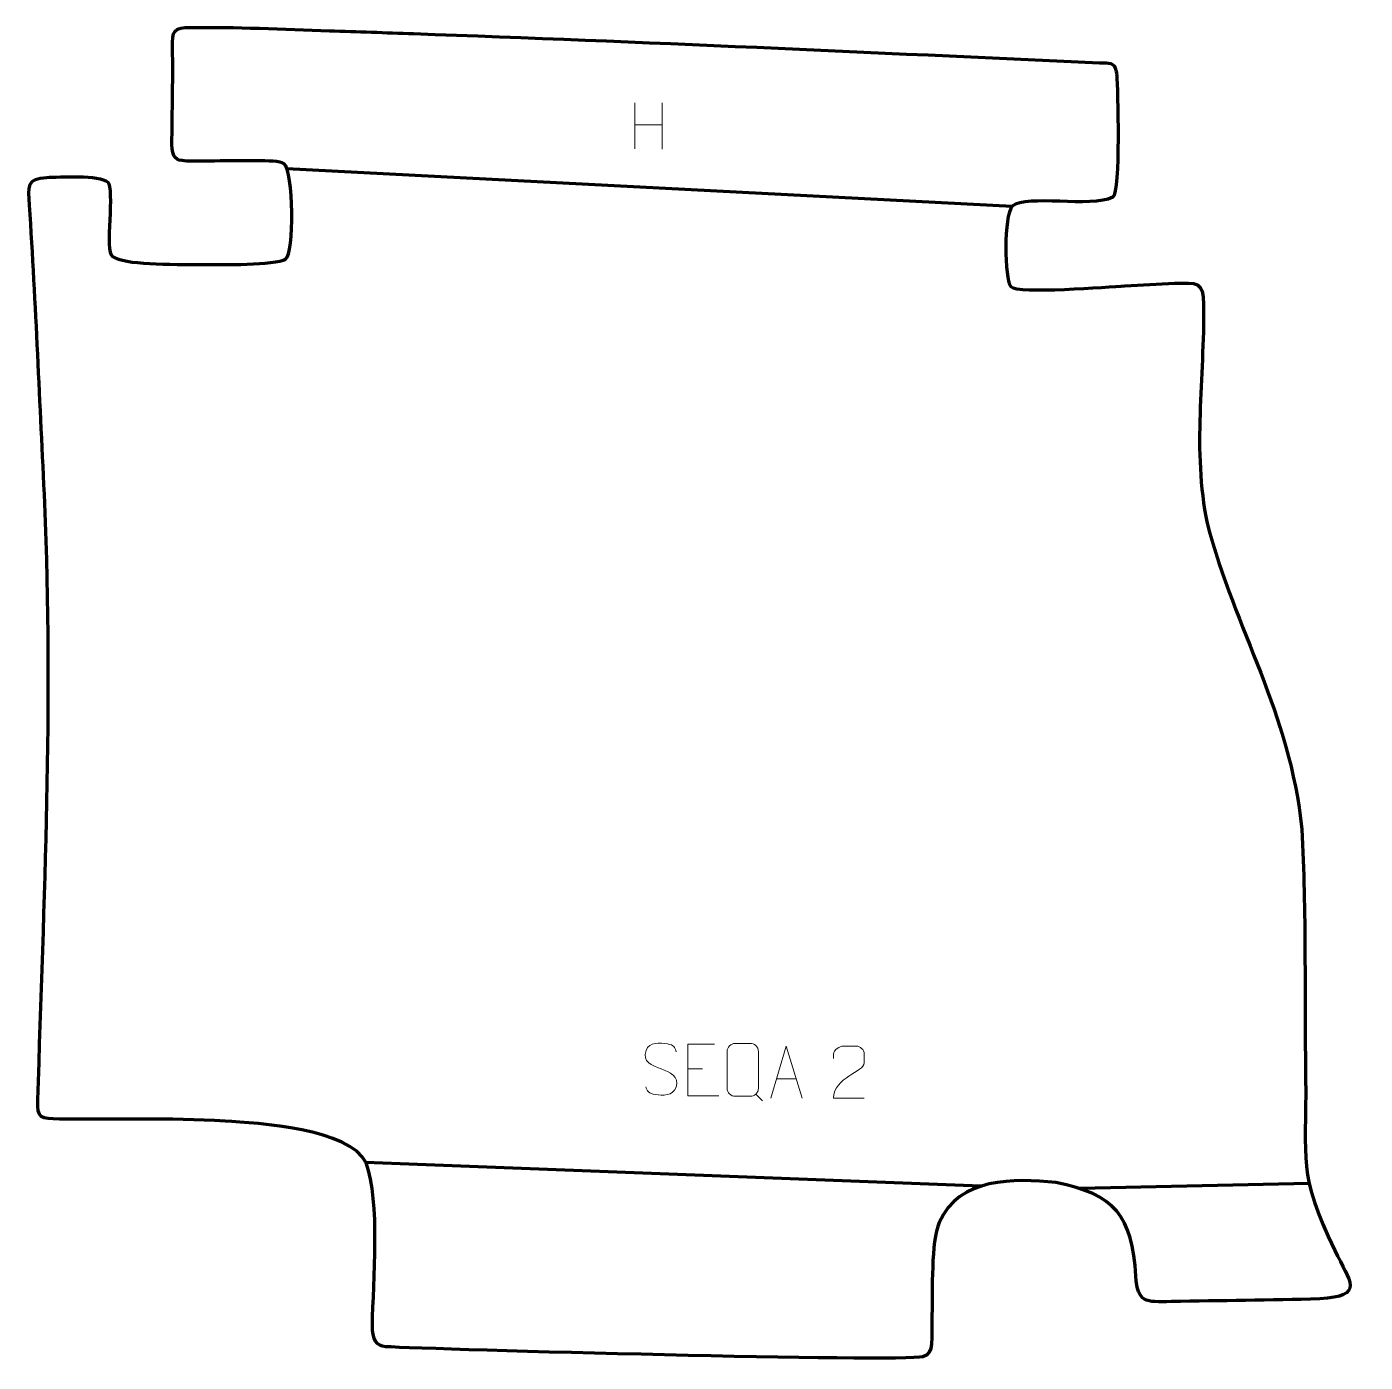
# Model space of a CAD drawing. Header units: millimetres. Extents: x -592 to 51, y 181 to 822.
import ezdxf

# ---------------------------------------------------------------- set-up
doc = ezdxf.new("R2010")
doc.units = ezdxf.units.MM
doc.header["$MEASUREMENT"] = 0
doc.layers.add('layer 1', color=7, linetype='Continuous')
doc.layers.add('layer 2', color=7, linetype='Continuous')

msp = doc.modelspace()

# ---------------------------------------------------------------- linework, layer by layer
at = {"layer": 'layer 1', "color": 250, "lineweight": 9}
for points in [[(-299.4591, 785.9597), (-299.4591, 785.9597), (-299.4591, 763.767), (-299.4591, 763.767)], [(-286.3434, 785.9597), (-286.3434, 785.9597), (-286.3434, 763.6094), (-286.3434, 763.6094)], [(-299.4416, 775.3173), (-299.4416, 775.3173), (-286.3434, 775.3173), (-286.3434, 775.3173)], [(-274.0982, 321.831), (-274.0982, 321.831), (-266.9301, 321.831), (-266.9301, 321.831)], [(-231.4132, 317.0066), (-231.4132, 317.0066), (-221.9175, 317.0066), (-221.9175, 317.0066)], [(-241.3184, 309.6863), (-241.3184, 309.6863), (-238.1082, 306.4794), (-238.1082, 306.4794)]]:
    msp.add_open_spline(points, degree=3, dxfattribs=at)
at = {"layer": 'layer 1', "color": 142, "lineweight": 158}
for points in [[(-466.6284, 754.423), (-466.6284, 754.423), (-118.2567, 736.2353), (-118.2567, 736.2353)], [(-133.2963, 265.4119), (-133.2963, 265.4119), (-428.8834, 276.7618), (-428.8834, 276.7618)], [(24.3961, 266.7542), (24.3961, 266.7542), (-85.7128, 264.2407), (-85.7128, 264.2407)]]:
    msp.add_open_spline(points, degree=3, dxfattribs=at)
at = {"layer": 'layer 1', "color": 250, "lineweight": 9}
for points, knots in [([(-286.9301, 321.8311), (-291.1784, 323.3015), (-296.0865, 325.0973), (-294.0814, 330.6176), (-294.0814, 330.6176), (-292.5779, 334.7575), (-287.3643, 334.369), (-283.7607, 333.7679), (-283.7607, 333.7679), (-280.9001, 333.2907), (-280.0354, 332.0775), (-279.7248, 329.9934)], [0, 0, 0, 0, 0.25, 0.25, 0.25, 0.25, 0.5, 0.5, 0.5, 0.5, 1, 1, 1, 1]), ([(-261.2243, 333.7107), (-261.2243, 333.7107), (-274.0982, 333.7107), (-274.0982, 333.7107), (-274.0982, 333.7107), (-274.0982, 333.7107), (-274.0982, 308.7571), (-274.0982, 308.7571), (-274.0982, 308.7571), (-274.0982, 308.7571), (-259.2324, 308.7571), (-259.2324, 308.7571)], [0, 0, 0, 0, 0.25, 0.25, 0.25, 0.25, 0.5, 0.5, 0.5, 0.5, 1, 1, 1, 1]), ([(-251.2485, 333.9877), (-248.8807, 333.9877), (-246.5127, 333.9877), (-244.1447, 333.9877), (-244.1447, 333.9877), (-242.1629, 334.0239), (-240.1356, 332.5054), (-240.1085, 330.0238), (-240.1085, 330.0238), (-240.1088, 324.1732), (-240.1088, 318.3223), (-240.1085, 312.4709), (-240.1085, 312.4709), (-240.2507, 310.1056), (-241.9582, 308.5993), (-244.1447, 308.5883), (-244.1447, 308.5883), (-246.5187, 308.5888), (-248.8925, 308.5888), (-251.266, 308.5883), (-251.266, 308.5883), (-253.2259, 308.4811), (-255.2337, 310.3996), (-255.2222, 312.4533), (-255.2222, 312.4533), (-255.2219, 318.3273), (-255.2219, 324.2011), (-255.2222, 330.0745), (-255.2222, 330.0745), (-255.2179, 332.2511), (-253.4397, 334.0014), (-251.2485, 333.9877)], [0, 0, 0, 0, 0.11111111, 0.11111111, 0.11111111, 0.11111111, 0.22222222, 0.22222222, 0.22222222, 0.22222222, 0.33333333, 0.33333333, 0.33333333, 0.33333333, 0.44444444, 0.44444444, 0.44444444, 0.44444444, 0.55555556, 0.55555556, 0.55555556, 0.55555556, 0.66666667, 0.66666667, 0.66666667, 0.66666667, 0.77777778, 0.77777778, 0.77777778, 0.77777778, 1, 1, 1, 1]), ([(-234.1358, 307.7572), (-234.1358, 307.7572), (-226.7648, 332.7107), (-226.7648, 332.7107), (-226.7648, 332.7107), (-226.7648, 332.7107), (-219.1949, 307.7572), (-219.1949, 307.7572)], [0, 0, 0, 0, 0.33333333, 0.33333333, 0.33333333, 0.33333333, 1, 1, 1, 1]), ([(-189.294, 307.7468), (-194.2084, 307.7471), (-199.1228, 307.7471), (-204.0369, 307.7468), (-204.0369, 307.7468), (-204.0369, 317.6791), (-189.3859, 320.3203), (-189.294, 324.6306), (-189.294, 324.6306), (-189.2943, 326.0547), (-189.2943, 327.4784), (-189.294, 328.9017), (-189.294, 328.9017), (-189.3109, 330.9788), (-191.4337, 332.7036), (-193.1047, 332.7209), (-193.1047, 332.7209), (-195.1779, 332.7205), (-197.2508, 332.7205), (-199.3232, 332.7209), (-199.3232, 332.7209), (-201.1453, 332.7374), (-203.97, 330.9453), (-204.0369, 328.8517), (-204.0369, 328.8517), (-204.0369, 328.8517), (-204.0369, 326.7969), (-204.0369, 326.7969)], [0, 0, 0, 0, 0.125, 0.125, 0.125, 0.125, 0.25, 0.25, 0.25, 0.25, 0.375, 0.375, 0.375, 0.375, 0.5, 0.5, 0.5, 0.5, 0.625, 0.625, 0.625, 0.625, 0.75, 0.75, 0.75, 0.75, 1, 1, 1, 1]), ([(-286.9301, 321.831), (-282.9115, 320.1843), (-277.882, 318.296), (-279.716, 312.9357), (-279.716, 312.9357), (-281.1758, 308.6693), (-286.0866, 308.926), (-289.8127, 309.4807), (-289.8127, 309.4807), (-292.5627, 309.8905), (-293.7836, 311.104), (-294.1616, 313.2162)], [0, 0, 0, 0, 0.25, 0.25, 0.25, 0.25, 0.5, 0.5, 0.5, 0.5, 1, 1, 1, 1])]:
    msp.add_open_spline(points, degree=3, knots=knots, dxfattribs=at)
at = {"layer": 'layer 2', "color": 242, "lineweight": 158}
msp.add_open_spline([(-515.427, 822.0241), (-522.1178, 821.7542), (-521.6216, 818.6576), (-521.4965, 809.087), (-521.4965, 809.087), (-521.3177, 795.4036), (-521.6779, 782.2463), (-521.8303, 768.5794), (-521.8303, 768.5794), (-521.9171, 760.7963), (-520.8866, 758.7016), (-516.9274, 758.1145), (-516.9274, 758.1145), (-514.3531, 757.7328), (-509.9368, 757.8837), (-505.4236, 757.8789), (-505.4236, 757.8789), (-501.456, 757.8746), (-490.8431, 758.133), (-481.9685, 758.0669), (-481.9685, 758.0669), (-475.3941, 758.0179), (-469.9373, 757.9545), (-467.9835, 756.6148), (-467.9835, 756.6148), (-463.2281, 753.354), (-463.1552, 713.2002), (-467.22, 710.8437), (-467.22, 710.8437), (-472.4158, 707.8315), (-498.6682, 708.1369), (-505.3785, 708.1701), (-505.3785, 708.1701), (-523.9238, 708.2618), (-544.1307, 708.0931), (-550.4538, 712.0804), (-550.4538, 712.0804), (-554.2099, 714.449), (-549.2593, 744.7047), (-552.6949, 747.8463), (-552.6949, 747.8463), (-556.5124, 751.3373), (-576.0688, 750.2881), (-581.8877, 750.0689), (-581.8877, 750.0689), (-591.5541, 749.7048), (-590.7832, 745.6674), (-590.2007, 736.6735), (-590.2007, 736.6735), (-587.1752, 689.1206), (-585.2226, 641.0346), (-582.8796, 593.3955), (-582.8796, 593.3955), (-578.7786, 497.5001), (-583.1742, 402.687), (-586.253, 306.911), (-586.253, 306.911), (-586.5533, 297.569), (-584.9115, 297.9378), (-575.8518, 297.6823), (-575.8518, 297.6823), (-549.0358, 297.2881), (-523.3547, 298.3168), (-496.2904, 296.6829), (-496.2904, 296.6829), (-480.6484, 295.7386), (-436.2951, 293.0972), (-428.5493, 276.6516), (-428.5493, 276.6516), (-421.6443, 258.0405), (-425.1338, 219.4445), (-425.5583, 198.7462), (-425.5583, 198.7462), (-425.7055, 191.5682), (-423.3521, 188.5373), (-419.2792, 188.295), (-419.2792, 188.295), (-395.5559, 186.8836), (-171.4611, 180.8229), (-161.1434, 183.4686), (-161.1434, 183.4686), (-155.4942, 184.9172), (-157.032, 191.9449), (-156.7726, 203.7109), (-156.7726, 203.7109), (-156.5339, 214.5377), (-157.3021, 238.7847), (-153.3137, 247.8878), (-153.3137, 247.8878), (-143.6917, 269.8492), (-117.426, 269.1665), (-97.303, 267.1576), (-97.303, 267.1576), (-68.8032, 261.5823), (-60.6141, 251.0675), (-58.8601, 222.1025), (-58.8601, 222.1025), (-57.8876, 209.3317), (-54.454, 209.6949), (-41.8125, 209.9285), (-41.8125, 209.9285), (-18.0888, 210.4561), (5.8106, 210.4945), (29.4981, 211.3087), (29.4981, 211.3087), (51.3114, 212.4733), (43.986, 219.5721), (36.7099, 234.4464), (36.7099, 234.4464), (18.4954, 272.3046), (23.2414, 277.0122), (22.6596, 317.2932), (22.6596, 317.2932), (22.1439, 356.9146), (22.9772, 397.4315), (20.8728, 436.9175), (20.8728, 436.9175), (14.9765, 493.5921), (-10.7952, 531.482), (-24.6, 583.8896), (-24.6, 583.8896), (-31.8723, 619.128), (-25.9567, 653.7155), (-26.3038, 689.0227), (-26.3038, 689.0227), (-26.4131, 700.1412), (-29.4794, 699.5363), (-40.2253, 699.2229), (-40.2253, 699.2229), (-48.1615, 698.9915), (-56.139, 698.3572), (-64.0764, 697.9585), (-64.0764, 697.9585), (-71.6036, 697.5269), (-115.7668, 693.9469), (-118.9086, 697.6114), (-118.9086, 697.6114), (-122.1419, 701.3826), (-122.3555, 731.5266), (-118.2567, 736.2353), (-118.2567, 736.2353), (-111.0412, 741.9441), (-80.7058, 735.365), (-69.8818, 740.5049), (-69.8818, 740.5049), (-66.1787, 743.3376), (-67.5487, 793.2575), (-68.0611, 799.0029), (-68.0611, 799.0029), (-68.1237, 799.7046), (-68.1933, 800.2532), (-68.3141, 800.9403), (-68.3141, 800.9403), (-69.4112, 805.8438), (-71.5003, 804.9422), (-76.2653, 805.1569), (-76.2653, 805.1569), (-186.1682, 810.1089), (-295.7802, 815.2823), (-405.7506, 819.1648), (-405.7506, 819.1648), (-419.2412, 819.6411), (-432.7322, 820.1022), (-446.2238, 820.5492), (-446.2238, 820.5492), (-467.9904, 821.2693), (-491.5674, 822.4452), (-513.2795, 822.0815), (-513.2795, 822.0815), (-513.9969, 822.0695), (-514.7101, 822.0504), (-515.427, 822.0241)], degree=3, knots=[0, 0, 0, 0, 0.02272727, 0.02272727, 0.02272727, 0.02272727, 0.04545455, 0.04545455, 0.04545455, 0.04545455, 0.06818182, 0.06818182, 0.06818182, 0.06818182, 0.09090909, 0.09090909, 0.09090909, 0.09090909, 0.11363636, 0.11363636, 0.11363636, 0.11363636, 0.13636364, 0.13636364, 0.13636364, 0.13636364, 0.15909091, 0.15909091, 0.15909091, 0.15909091, 0.18181818, 0.18181818, 0.18181818, 0.18181818, 0.20454545, 0.20454545, 0.20454545, 0.20454545, 0.22727273, 0.22727273, 0.22727273, 0.22727273, 0.25, 0.25, 0.25, 0.25, 0.27272727, 0.27272727, 0.27272727, 0.27272727, 0.29545455, 0.29545455, 0.29545455, 0.29545455, 0.31818182, 0.31818182, 0.31818182, 0.31818182, 0.34090909, 0.34090909, 0.34090909, 0.34090909, 0.36363636, 0.36363636, 0.36363636, 0.36363636, 0.38636364, 0.38636364, 0.38636364, 0.38636364, 0.40909091, 0.40909091, 0.40909091, 0.40909091, 0.43181818, 0.43181818, 0.43181818, 0.43181818, 0.45454545, 0.45454545, 0.45454545, 0.45454545, 0.47727273, 0.47727273, 0.47727273, 0.47727273, 0.5, 0.5, 0.5, 0.5, 0.52272727, 0.52272727, 0.52272727, 0.52272727, 0.54545455, 0.54545455, 0.54545455, 0.54545455, 0.56818182, 0.56818182, 0.56818182, 0.56818182, 0.59090909, 0.59090909, 0.59090909, 0.59090909, 0.61363636, 0.61363636, 0.61363636, 0.61363636, 0.63636364, 0.63636364, 0.63636364, 0.63636364, 0.65909091, 0.65909091, 0.65909091, 0.65909091, 0.68181818, 0.68181818, 0.68181818, 0.68181818, 0.70454545, 0.70454545, 0.70454545, 0.70454545, 0.72727273, 0.72727273, 0.72727273, 0.72727273, 0.75, 0.75, 0.75, 0.75, 0.77272727, 0.77272727, 0.77272727, 0.77272727, 0.79545455, 0.79545455, 0.79545455, 0.79545455, 0.81818182, 0.81818182, 0.81818182, 0.81818182, 0.84090909, 0.84090909, 0.84090909, 0.84090909, 0.86363636, 0.86363636, 0.86363636, 0.86363636, 0.88636364, 0.88636364, 0.88636364, 0.88636364, 0.90909091, 0.90909091, 0.90909091, 0.90909091, 0.93181818, 0.93181818, 0.93181818, 0.93181818, 0.95454545, 0.95454545, 0.95454545, 0.95454545, 1, 1, 1, 1], dxfattribs=at)

doc.saveas('drawing.dxf')
